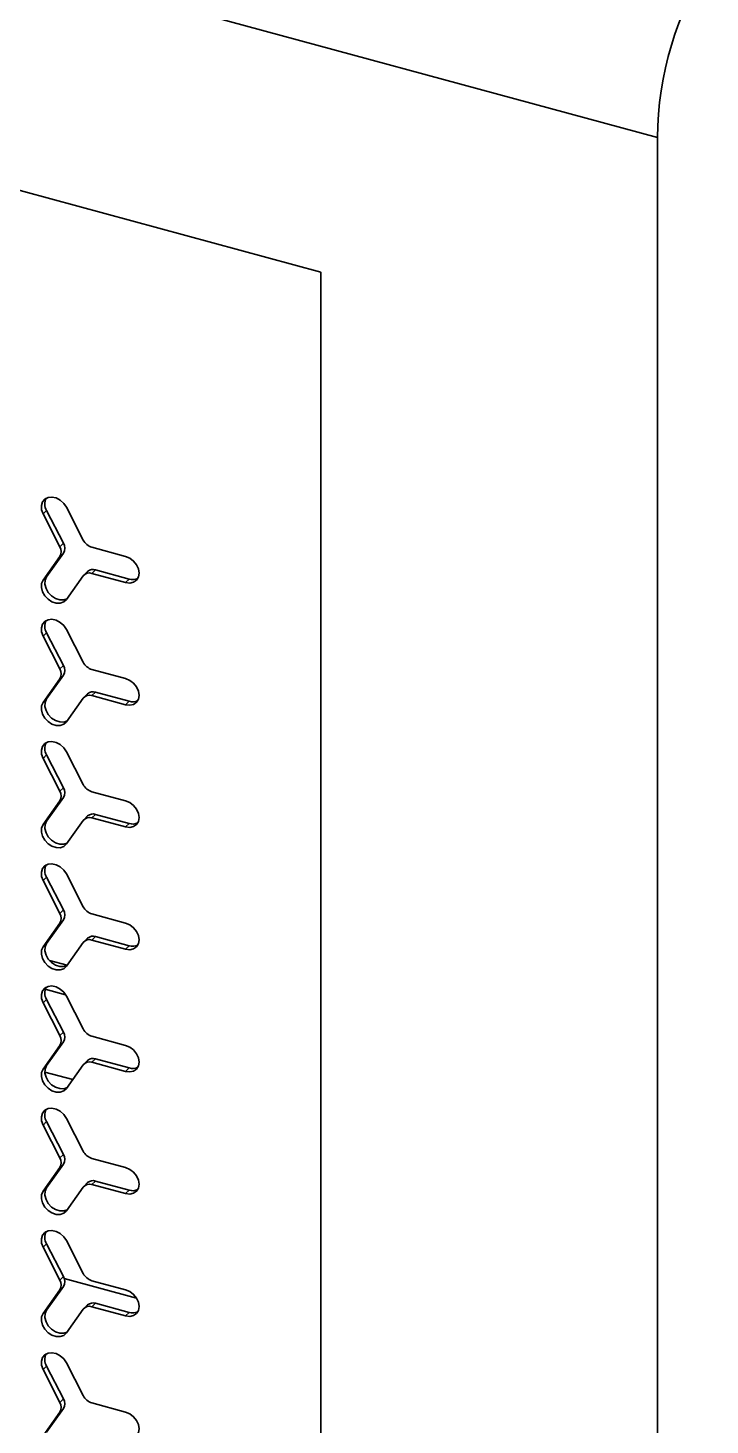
# Model space of a CAD drawing. Header units: millimetres. Extents: x 0 to 594, y 0 to 420.
# Drawn here: x 537.73 to 549.68, y 130.01 to 154.51 of the extents above; entities that cross this region are included whole.
import ezdxf

# ---------------------------------------------------------------- set-up
doc = ezdxf.new("R2010")
doc.units = ezdxf.units.MM

msp = doc.modelspace()

# ---------------------------------------------------------------- linework, layer by layer
at = {"color": 7, "linetype": 'Continuous', "lineweight": 35}
for p, q in [((548.754138, 152.585718), (498.637111, 166.206453)), ((504.533232, 160.643505), (542.858017, 150.227649)), ((504.533232, 160.643505), (542.858017, 150.227649)), ((548.754138, 152.585718), (548.754138, 72.623043)), ((542.858017, 150.227649), (542.858017, 124.51263)), ((542.858017, 150.227649), (542.858017, 124.51263)), ((538.056838, 146.047723), (537.994612, 145.986989)), ((537.994612, 145.986989), (538.289418, 145.411981)), ((538.351644, 145.472716), (538.056838, 146.047723)), ((538.403107, 146.104547), (538.697913, 145.529539)), ((538.351644, 145.301282), (538.056838, 144.886518)), ((538.351644, 145.472716), (538.289418, 145.411981)), ((538.351644, 145.301282), (538.289418, 145.240548)), ((539.440711, 145.241946), (538.851099, 145.402189)), ((537.994612, 144.825784), (538.289418, 145.240548)), ((538.913325, 145.005768), (538.851099, 144.945034)), ((538.913325, 145.005768), (539.502937, 144.845524)), ((538.056838, 144.886518), (537.994612, 144.825784)), ((538.403107, 144.486186), (538.697913, 144.900949)), ((538.773629, 144.977461), (538.711403, 144.916726)), ((539.440711, 144.78479), (538.851099, 144.945034)), ((539.502937, 144.845524), (539.440711, 144.78479)), ((538.056838, 143.904805), (537.994612, 143.844071)), ((537.994612, 143.844071), (538.289418, 143.269063)), ((538.351644, 143.329797), (538.056838, 143.904805)), ((538.403107, 143.961628), (538.697913, 143.386621)), ((538.351644, 143.329797), (538.289418, 143.269063)), ((537.994612, 142.682866), (538.289418, 143.097629)), ((538.351644, 143.158364), (538.056838, 142.7436)), ((538.351644, 143.158364), (538.289418, 143.097629)), ((539.440711, 143.099027), (538.851099, 143.259271)), ((538.773629, 142.834543), (538.711403, 142.773808)), ((538.913325, 142.86285), (538.851099, 142.802115)), ((539.440711, 142.641871), (538.851099, 142.802115)), ((538.913325, 142.86285), (539.502937, 142.702606)), ((538.056838, 142.7436), (537.994612, 142.682866)), ((538.403107, 142.343267), (538.697913, 142.758031)), ((539.502937, 142.702606), (539.440711, 142.641871)), ((538.056838, 141.761887), (537.994612, 141.701152)), ((537.994612, 141.701152), (538.289418, 141.126145)), ((538.351644, 141.186879), (538.056838, 141.761887)), ((538.403107, 141.81871), (538.697913, 141.243702)), ((538.351644, 141.186879), (538.289418, 141.126145)), ((539.440711, 140.956109), (538.851099, 141.116353)), ((537.994612, 140.539947), (538.289418, 140.954711)), ((538.351644, 141.015446), (538.056838, 140.600682)), ((538.351644, 141.015446), (538.289418, 140.954711)), ((538.056838, 140.600682), (537.994612, 140.539947)), ((538.403107, 140.200349), (538.697913, 140.615113)), ((538.773629, 140.691624), (538.711403, 140.63089)), ((538.913325, 140.719932), (538.851099, 140.659197)), ((539.440711, 140.498953), (538.851099, 140.659197)), ((538.913325, 140.719932), (539.502937, 140.559688)), ((539.502937, 140.559688), (539.440711, 140.498953)), ((538.056838, 139.618969), (537.994612, 139.558234)), ((538.351644, 139.043961), (538.056838, 139.618969)), ((538.403107, 139.675792), (538.697913, 139.100784)), ((537.994612, 139.558234), (538.289418, 138.983226)), ((538.351644, 139.043961), (538.289418, 138.983226)), ((539.440711, 138.813191), (538.851099, 138.973435)), ((537.994612, 138.397029), (538.289418, 138.811793)), ((538.351644, 138.872527), (538.056838, 138.457764)), ((538.351644, 138.872527), (538.289418, 138.811793)), ((538.056838, 138.457764), (537.994612, 138.397029)), ((538.403107, 138.057431), (538.697913, 138.472195)), ((538.773629, 138.548706), (538.711403, 138.487972)), ((538.913325, 138.577013), (538.851099, 138.516279)), ((539.440711, 138.356035), (538.851099, 138.516279)), ((538.913325, 138.577013), (539.502937, 138.416769)), ((539.502937, 138.416769), (539.440711, 138.356035)), ((538.415183, 138.07442), (538.105359, 138.158624)), ((538.056838, 137.47605), (537.994612, 137.415316)), ((537.994612, 137.415316), (538.289418, 136.840308)), ((538.388253, 137.558836), (538.033114, 137.655355)), ((538.351644, 136.901043), (538.056838, 137.47605)), ((538.403107, 137.532874), (538.697913, 136.957866)), ((538.351644, 136.729609), (538.056838, 136.314845)), ((538.351644, 136.901043), (538.289418, 136.840308)), ((538.351644, 136.729609), (538.289418, 136.668875)), ((539.440711, 136.670273), (538.851099, 136.830516)), ((537.994612, 136.254111), (538.289418, 136.668875)), ((538.913325, 136.434095), (538.851099, 136.373361)), ((538.913325, 136.434095), (539.502937, 136.273851)), ((538.056838, 136.314845), (537.994612, 136.254111)), ((538.513199, 136.069401), (538.025355, 136.201986)), ((538.403107, 135.914513), (538.697913, 136.329276)), ((538.773629, 136.405788), (538.711403, 136.345053)), ((539.440711, 136.213117), (538.851099, 136.373361)), ((539.502937, 136.273851), (539.440711, 136.213117)), ((538.056838, 135.333132), (537.994612, 135.272398)), ((537.994612, 135.272398), (538.289418, 134.69739)), ((538.351644, 134.758124), (538.056838, 135.333132)), ((538.403107, 135.389955), (538.697913, 134.814948)), ((538.351644, 134.758124), (538.289418, 134.69739)), ((537.994612, 134.111193), (538.289418, 134.525956)), ((538.351644, 134.586691), (538.056838, 134.171927)), ((538.351644, 134.586691), (538.289418, 134.525956)), ((539.440711, 134.527354), (538.851099, 134.687598)), ((538.773629, 134.26287), (538.711403, 134.202135)), ((538.913325, 134.291177), (538.851099, 134.230442)), ((539.440711, 134.070198), (538.851099, 134.230442)), ((538.913325, 134.291177), (539.502937, 134.130933)), ((538.056838, 134.171927), (537.994612, 134.111193)), ((538.403107, 133.771594), (538.697913, 134.186358)), ((539.502937, 134.130933), (539.440711, 134.070198)), ((538.056838, 133.190214), (537.994612, 133.129479)), ((537.994612, 133.129479), (538.289418, 132.554472)), ((538.351644, 132.615206), (538.056838, 133.190214)), ((538.403107, 133.247037), (538.697913, 132.672029)), ((538.351644, 132.615206), (538.289418, 132.554472)), ((539.631308, 132.238687), (538.365285, 132.582765)), ((539.440711, 132.384436), (538.851099, 132.54468)), ((537.994612, 131.968274), (538.289418, 132.383038)), ((538.351644, 132.443773), (538.056838, 132.029009)), ((538.351644, 132.443773), (538.289418, 132.383038)), ((538.056838, 132.029009), (537.994612, 131.968274)), ((538.403107, 131.628676), (538.697913, 132.04344)), ((538.773629, 132.119951), (538.711403, 132.059217)), ((538.913325, 132.148259), (538.851099, 132.087524)), ((539.440711, 131.92728), (538.851099, 132.087524)), ((538.913325, 132.148259), (539.502937, 131.988015)), ((539.502937, 131.988015), (539.440711, 131.92728)), ((538.056838, 131.047296), (537.994612, 130.986561)), ((538.351644, 130.472288), (538.056838, 131.047296)), ((538.403107, 131.104119), (538.697913, 130.529111)), ((537.994612, 130.986561), (538.289418, 130.411553)), ((538.351644, 130.472288), (538.289418, 130.411553)), ((539.440711, 130.241518), (538.851099, 130.401762)), ((537.994612, 129.825356), (538.289418, 130.24012)), ((538.351644, 130.300854), (538.056838, 129.886091)), ((538.351644, 130.300854), (538.289418, 130.24012))]:
    msp.add_line(p, q, dxfattribs=at)
at = {"color": 7, "linetype": 'Continuous', "lineweight": 35, "flags": 128}
for points in [[(538.403107, 146.104547), (538.35667, 146.172745), (538.294786, 146.228513), (538.223512, 146.266393), (538.149825, 146.282677), (538.080937, 146.275771), (538.023593, 146.24635), (537.983405, 146.197295), (537.964307, 146.133407), (537.968168, 146.060941), (537.994612, 145.986989)], [(539.440711, 144.78479), (539.513591, 144.77617), (539.579337, 144.790769), (539.631513, 144.827157), (539.665013, 144.881773), (539.676556, 144.94927), (539.665013, 145.023042), (539.631513, 145.095866), (539.579337, 145.160615), (539.513591, 145.210951), (539.440711, 145.241946)], [(537.994612, 144.825784), (537.968168, 144.766206), (537.964307, 144.695838), (537.983405, 144.62157), (538.023593, 144.55067), (538.080937, 144.490079), (538.149825, 144.445728), (538.223512, 144.421959), (538.294786, 144.421098), (538.35667, 144.443229), (538.403107, 144.486186)], [(538.413564, 144.500898), (538.357012, 144.481832), (538.285738, 144.482693), (538.212051, 144.506463), (538.143163, 144.550814), (538.085819, 144.611405), (538.045631, 144.682304), (538.026533, 144.756573), (538.030394, 144.82694), (538.056838, 144.886518)], [(538.403107, 143.961628), (538.35667, 144.029826), (538.294786, 144.085595), (538.223512, 144.123475), (538.149825, 144.139759), (538.080937, 144.132853), (538.023593, 144.103432), (537.983405, 144.054377), (537.964307, 143.990489), (537.968168, 143.918022), (537.994612, 143.844071)], [(539.440711, 142.641871), (539.513591, 142.633252), (539.579337, 142.64785), (539.631513, 142.684239), (539.665013, 142.738854), (539.676556, 142.806352), (539.665013, 142.880123), (539.631513, 142.952948), (539.579337, 143.017697), (539.513591, 143.068033), (539.440711, 143.099027)], [(537.994612, 142.682866), (537.968168, 142.623287), (537.964307, 142.55292), (537.983405, 142.478652), (538.023593, 142.407752), (538.080937, 142.347161), (538.149825, 142.30281), (538.223512, 142.279041), (538.294786, 142.278179), (538.35667, 142.30031), (538.403107, 142.343267)], [(538.413564, 142.357979), (538.357012, 142.338914), (538.285738, 142.339775), (538.212051, 142.363545), (538.143163, 142.407896), (538.085819, 142.468486), (538.045631, 142.539386), (538.026533, 142.613655), (538.030394, 142.684022), (538.056838, 142.7436)], [(538.403107, 141.81871), (538.35667, 141.886908), (538.294786, 141.942677), (538.223512, 141.980557), (538.149825, 141.996841), (538.080937, 141.989934), (538.023593, 141.960513), (537.983405, 141.911458), (537.964307, 141.847571), (537.968168, 141.775104), (537.994612, 141.701152)], [(539.440711, 140.498953), (539.513591, 140.490333), (539.579337, 140.504932), (539.631513, 140.54132), (539.665013, 140.595936), (539.676556, 140.663434), (539.665013, 140.737205), (539.631513, 140.81003), (539.579337, 140.874779), (539.513591, 140.925114), (539.440711, 140.956109)], [(538.413564, 140.215061), (538.357012, 140.195996), (538.285738, 140.196857), (538.212051, 140.220626), (538.143163, 140.264977), (538.085819, 140.325568), (538.045631, 140.396468), (538.026533, 140.470736), (538.030394, 140.541104), (538.056838, 140.600682)], [(537.994612, 140.539947), (537.968168, 140.480369), (537.964307, 140.410002), (537.983405, 140.335733), (538.023593, 140.264834), (538.080937, 140.204243), (538.149825, 140.159892), (538.223512, 140.136122), (538.294786, 140.135261), (538.35667, 140.157392), (538.403107, 140.200349)], [(538.403107, 139.675792), (538.35667, 139.74399), (538.294786, 139.799758), (538.223512, 139.837639), (538.149825, 139.853923), (538.080937, 139.847016), (538.023593, 139.817595), (537.983405, 139.76854), (537.964307, 139.704652), (537.968168, 139.632186), (537.994612, 139.558234)], [(539.440711, 138.356035), (539.513591, 138.347415), (539.579337, 138.362014), (539.631513, 138.398402), (539.665013, 138.453018), (539.676556, 138.520515), (539.665013, 138.594287), (539.631513, 138.667112), (539.579337, 138.731861), (539.513591, 138.782196), (539.440711, 138.813191)], [(537.994612, 138.397029), (537.968168, 138.337451), (537.964307, 138.267084), (537.983405, 138.192815), (538.023593, 138.121915), (538.080937, 138.061324), (538.149825, 138.016974), (538.223512, 137.993204), (538.294786, 137.992343), (538.35667, 138.014474), (538.403107, 138.057431)], [(538.413564, 138.072143), (538.357012, 138.053077), (538.285738, 138.053939), (538.212051, 138.077708), (538.143163, 138.122059), (538.085819, 138.18265), (538.045631, 138.25355), (538.026533, 138.327818), (538.030394, 138.398185), (538.056838, 138.457764)], [(538.403107, 137.532874), (538.35667, 137.601072), (538.294786, 137.65684), (538.223512, 137.69472), (538.149825, 137.711004), (538.080937, 137.704098), (538.023593, 137.674677), (537.983405, 137.625622), (537.964307, 137.561734), (537.968168, 137.489268), (537.994612, 137.415316)], [(539.440711, 136.213117), (539.513591, 136.204497), (539.579337, 136.219096), (539.631513, 136.255484), (539.665013, 136.3101), (539.676556, 136.377597), (539.665013, 136.451369), (539.631513, 136.524193), (539.579337, 136.588942), (539.513591, 136.639278), (539.440711, 136.670273)], [(537.994612, 136.254111), (537.968168, 136.194533), (537.964307, 136.124165), (537.983405, 136.049897), (538.023593, 135.978997), (538.080937, 135.918406), (538.149825, 135.874055), (538.223512, 135.850286), (538.294786, 135.849425), (538.35667, 135.871556), (538.403107, 135.914513)], [(538.413564, 135.929225), (538.357012, 135.910159), (538.285738, 135.91102), (538.212051, 135.93479), (538.143163, 135.979141), (538.085819, 136.039732), (538.045631, 136.110631), (538.026533, 136.1849), (538.030394, 136.255267), (538.056838, 136.314845)], [(538.403107, 135.389955), (538.35667, 135.458153), (538.294786, 135.513922), (538.223512, 135.551802), (538.149825, 135.568086), (538.080937, 135.56118), (538.023593, 135.531759), (537.983405, 135.482704), (537.964307, 135.418816), (537.968168, 135.346349), (537.994612, 135.272398)], [(539.440711, 134.070198), (539.513591, 134.061579), (539.579337, 134.076177), (539.631513, 134.112566), (539.665013, 134.167181), (539.676556, 134.234679), (539.665013, 134.30845), (539.631513, 134.381275), (539.579337, 134.446024), (539.513591, 134.49636), (539.440711, 134.527354)], [(537.994612, 134.111193), (537.968168, 134.051614), (537.964307, 133.981247), (537.983405, 133.906979), (538.023593, 133.836079), (538.080937, 133.775488), (538.149825, 133.731137), (538.223512, 133.707368), (538.294786, 133.706506), (538.35667, 133.728637), (538.403107, 133.771594)], [(538.413564, 133.786306), (538.357012, 133.767241), (538.285738, 133.768102), (538.212051, 133.791872), (538.143163, 133.836222), (538.085819, 133.896813), (538.045631, 133.967713), (538.026533, 134.041982), (538.030394, 134.112349), (538.056838, 134.171927)], [(538.403107, 133.247037), (538.35667, 133.315235), (538.294786, 133.371004), (538.223512, 133.408884), (538.149825, 133.425168), (538.080937, 133.418261), (538.023593, 133.38884), (537.983405, 133.339785), (537.964307, 133.275898), (537.968168, 133.203431), (537.994612, 133.129479)], [(539.440711, 131.92728), (539.513591, 131.91866), (539.579337, 131.933259), (539.631513, 131.969647), (539.665013, 132.024263), (539.676556, 132.091761), (539.665013, 132.165532), (539.631513, 132.238357), (539.579337, 132.303106), (539.513591, 132.353441), (539.440711, 132.384436)], [(538.413564, 131.643388), (538.357012, 131.624323), (538.285738, 131.625184), (538.212051, 131.648953), (538.143163, 131.693304), (538.085819, 131.753895), (538.045631, 131.824795), (538.026533, 131.899063), (538.030394, 131.969431), (538.056838, 132.029009)], [(537.994612, 131.968274), (537.968168, 131.908696), (537.964307, 131.838329), (537.983405, 131.76406), (538.023593, 131.693161), (538.080937, 131.63257), (538.149825, 131.588219), (538.223512, 131.564449), (538.294786, 131.563588), (538.35667, 131.585719), (538.403107, 131.628676)], [(538.403107, 131.104119), (538.35667, 131.172317), (538.294786, 131.228085), (538.223512, 131.265966), (538.149825, 131.28225), (538.080937, 131.275343), (538.023593, 131.245922), (537.983405, 131.196867), (537.964307, 131.132979), (537.968168, 131.060513), (537.994612, 130.986561)], [(539.440711, 129.784362), (539.513591, 129.775742), (539.579337, 129.790341), (539.631513, 129.826729), (539.665013, 129.881345), (539.676556, 129.948842), (539.665013, 130.022614), (539.631513, 130.095439), (539.579337, 130.160188), (539.513591, 130.210523), (539.440711, 130.241518)]]:
    msp.add_lwpolyline(points, dxfattribs=at)
at = {"color": 7, "linetype": 'Continuous', "lineweight": 35}
for centre, radius, start, end in [((554.709216, 152.509411), 5.955567, 147.6756899, 179.2658594), ((538.245415, 146.162991), 0.221016, 153.2399183, 211.4353851), ((538.922662, 145.644078), 0.252253, 207.0048587, 253.5189741), ((538.146851, 145.326264), 0.166351, 328.9841665, 31.0158335), ((538.209077, 145.386999), 0.166351, 328.9841665, 31.0158335), ((538.867631, 144.872417), 0.140963, 71.0854359, 131.8245861), ((538.805512, 144.815249), 0.137558, 70.6463043, 141.4634591), ((539.563915, 145.035031), 0.199076, 252.1632402, 296.816871), ((538.245415, 144.020073), 0.221016, 153.2399183, 211.4353851), ((538.209077, 143.244081), 0.166351, 328.9841665, 31.0158335), ((538.922662, 143.50116), 0.252253, 207.0048587, 253.5189741), ((538.146851, 143.183346), 0.166351, 328.9841665, 31.0158335), ((538.805512, 142.672331), 0.137558, 70.6463043, 141.4634591), ((538.867631, 142.729499), 0.140963, 71.0854359, 131.8245861), ((539.563915, 142.892113), 0.199076, 252.1632402, 296.816871), ((538.245415, 141.877155), 0.221016, 153.2399183, 211.4353851), ((538.146851, 141.040428), 0.166351, 328.9841665, 31.0158335), ((538.209077, 141.101162), 0.166351, 328.9841665, 31.0158335), ((538.922662, 141.358242), 0.252253, 207.0048587, 253.5189741), ((538.805512, 140.529413), 0.137558, 70.6463043, 141.4634591), ((538.867631, 140.58658), 0.140963, 71.0854359, 131.8245861), ((539.563915, 140.749195), 0.199076, 252.1632402, 296.816871), ((538.245415, 139.734236), 0.221016, 153.2399183, 211.4353851), ((538.146851, 138.89751), 0.166351, 328.9841665, 31.0158335), ((538.209077, 138.958244), 0.166351, 328.9841665, 31.0158335), ((538.922662, 139.215324), 0.252253, 207.0048587, 253.5189741), ((538.805512, 138.386494), 0.137558, 70.6463043, 141.4634591), ((538.867631, 138.443662), 0.140963, 71.0854359, 131.8245861), ((539.563915, 138.606277), 0.199076, 252.1632402, 296.816871), ((538.245415, 137.591318), 0.221016, 153.2399183, 211.4353851), ((538.922662, 137.072405), 0.252253, 207.0048587, 253.5189741), ((538.146851, 136.754591), 0.166351, 328.9841665, 31.0158335), ((538.209077, 136.815326), 0.166351, 328.9841665, 31.0158335), ((538.867631, 136.300744), 0.140963, 71.0854359, 131.8245861), ((538.805512, 136.243576), 0.137558, 70.6463043, 141.4634591), ((539.563915, 136.463358), 0.199076, 252.1632402, 296.816871), ((538.245415, 135.4484), 0.221016, 153.2399183, 211.4353851), ((538.209077, 134.672408), 0.166351, 328.9841665, 31.0158335), ((538.922662, 134.929487), 0.252253, 207.0048587, 253.5189741), ((538.146851, 134.611673), 0.166351, 328.9841665, 31.0158335), ((538.805512, 134.100658), 0.137558, 70.6463043, 141.4634591), ((538.867631, 134.157826), 0.140963, 71.0854359, 131.8245861), ((539.563915, 134.32044), 0.199076, 252.1632402, 296.816871), ((538.245415, 133.305482), 0.221016, 153.2399183, 211.4353851), ((538.146851, 132.468755), 0.166351, 328.9841665, 31.0158335), ((538.209077, 132.529489), 0.166351, 328.9841665, 31.0158335), ((538.922662, 132.786569), 0.252253, 207.0048587, 253.5189741), ((538.805512, 131.95774), 0.137558, 70.6463043, 141.4634591), ((538.867631, 132.014907), 0.140963, 71.0854359, 131.8245861), ((539.563915, 132.177522), 0.199076, 252.1632402, 296.816871), ((538.245415, 131.162563), 0.221016, 153.2399183, 211.4353851), ((538.146851, 130.325837), 0.166351, 328.9841665, 31.0158335), ((538.209077, 130.386571), 0.166351, 328.9841665, 31.0158335), ((538.922662, 130.643651), 0.252253, 207.0048587, 253.5189741)]:
    msp.add_arc(centre, radius, start, end, dxfattribs=at)

doc.saveas('drawing.dxf')
